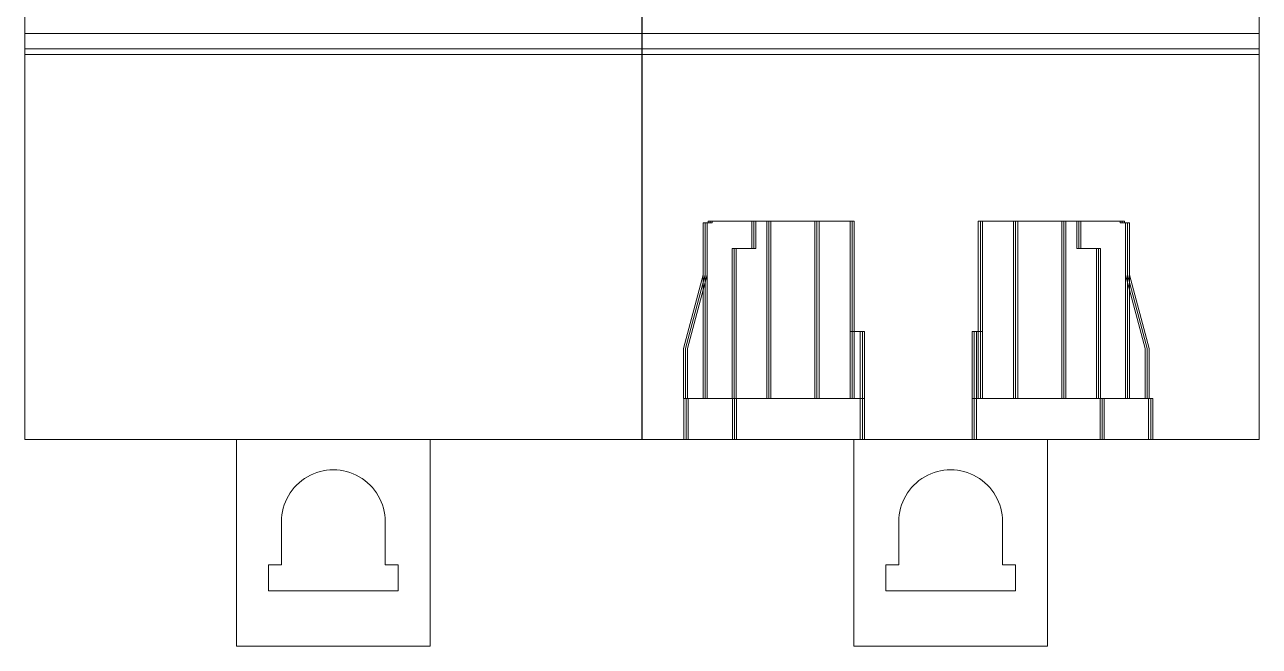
# Model space of a CAD drawing. Header units: millimetres. Extents: x 37984 to 70752, y 14140 to 37584.
# Drawn here: x 45921 to 45992.4, y 32567.7 to 32603.6 of the extents above; entities that cross this region are included whole.
import ezdxf

# ---------------------------------------------------------------- set-up
doc = ezdxf.new("R2010")
doc.units = ezdxf.units.MM
doc.set_wipeout_variables(frame=1)
doc.layers.add('000-PI-Oprema', color=30, linetype='Continuous', lineweight=5)

# ---------------------------------------------------------------- blocks, each defined once
blk = doc.blocks.new('F60-47290126')
at = {"layer": '000-PI-Oprema'}
for p, q in [((46629.981, 36073.604), (46629.981, 36071.104)), ((46629.981, 36073.604), (46629.981, 36073.604)), ((46635.981, 36071.104), (46635.981, 36073.604)), ((46635.981, 36073.604), (46635.981, 36073.604)), ((46629.231, 36071.104), (46629.231, 36069.604)), ((46629.981, 36071.104), (46629.231, 36071.104)), ((46629.231, 36071.104), (46629.231, 36071.104)), ((46629.981, 36071.104), (46629.981, 36071.104)), ((46636.731, 36071.104), (46635.981, 36071.104)), ((46635.981, 36071.104), (46635.981, 36071.104)), ((46636.731, 36069.604), (46636.731, 36071.104)), ((46636.731, 36071.104), (46636.731, 36071.104)), ((46629.231, 36069.604), (46636.731, 36069.604)), ((46629.231, 36069.604), (46629.231, 36069.604)), ((46636.731, 36069.604), (46636.731, 36069.604)), ((46627.381, 36066.404), (46638.581, 36066.404)), ((46627.381, 36066.404), (46627.381, 36066.404)), ((46638.581, 36066.404), (46638.581, 36066.404))]:
    blk.add_line(p, q, dxfattribs=at)
blk.add_arc((46632.981, 36073.604), 3, 0, 180.00002, dxfattribs=at)
blk.add_wipeout([(46615.131, 36167.854), (46650.831, 36167.854), (46650.831, 36078.354), (46615.131, 36078.354)]).dxf.layer = '000-PI-Oprema'
for p, q in [((46615.131, 36101.825), (46615.131, 36144.384)), ((46650.831, 36101.825), (46650.831, 36144.384)), ((46615.131, 36101.825), (46650.831, 36101.825)), ((46615.131, 36100.931), (46615.131, 36101.825)), ((46650.831, 36100.931), (46650.831, 36101.825)), ((46615.131, 36100.609), (46615.131, 36100.931)), ((46615.131, 36100.931), (46650.831, 36100.931)), ((46650.831, 36100.609), (46650.831, 36100.931)), ((46615.131, 36100.609), (46615.131, 36078.354)), ((46615.131, 36100.609), (46650.831, 36100.609)), ((46650.831, 36100.609), (46650.831, 36078.354)), ((46615.131, 36078.354), (46650.831, 36078.354)), ((46615.131, 36078.354), (46615.131, 36078.354)), ((46617.558, 36078.354), (46617.558, 36078.354)), ((46617.677, 36078.354), (46617.677, 36078.354)), ((46617.795, 36078.354), (46617.795, 36078.354)), ((46627.381, 36078.354), (46627.381, 36078.354)), ((46627.381, 36066.404), (46627.381, 36078.354)), ((46627.758, 36078.354), (46627.758, 36078.354)), ((46627.876, 36078.354), (46627.876, 36078.354)), ((46627.994, 36078.354), (46627.994, 36078.354)), ((46634.232, 36078.354), (46634.232, 36078.354)), ((46634.35, 36078.354), (46634.35, 36078.354)), ((46634.468, 36078.354), (46634.468, 36078.354)), ((46638.581, 36078.354), (46638.581, 36078.354)), ((46638.581, 36078.354), (46638.581, 36066.404)), ((46644.431, 36078.354), (46644.431, 36078.354)), ((46644.55, 36078.354), (46644.55, 36078.354)), ((46644.668, 36078.354), (46644.668, 36078.354)), ((46650.831, 36078.354), (46650.831, 36078.354))]:
    blk.add_line(p, q, dxfattribs=at)
blk = doc.blocks.new('Socomec I-60')
at = {"layer": '000-PI-Oprema'}
for p, q in [((14.85, -49.5), (14.85, -52)), ((14.85, -49.5), (14.85, -49.5)), ((20.85, -52), (20.85, -49.5)), ((20.85, -49.5), (20.85, -49.5)), ((14.1, -52), (14.1, -53.5)), ((14.85, -52), (14.1, -52)), ((14.1, -52), (14.1, -52)), ((14.85, -52), (14.85, -52)), ((21.6, -52), (20.85, -52)), ((20.85, -52), (20.85, -52)), ((21.6, -53.5), (21.6, -52)), ((21.6, -52), (21.6, -52)), ((14.1, -53.5), (21.6, -53.5)), ((14.1, -53.5), (14.1, -53.5)), ((21.6, -53.5), (21.6, -53.5)), ((12.25, -56.7), (23.45, -56.7)), ((12.25, -56.7), (12.25, -56.7)), ((23.45, -56.7), (23.45, -56.7))]:
    blk.add_line(p, q, dxfattribs=at)
blk.add_arc((17.85, -49.5), 3, 0, 180.00002, dxfattribs=at)
blk.add_wipeout([(0, 44.75), (35.7, 44.75), (35.7, -44.75), (0, -44.75)]).dxf.layer = '000-PI-Oprema'
for p, q in [((0, -21.28), (0, 21.28)), ((35.7, -21.28), (35.7, 21.28)), ((0, -21.28), (35.7, -21.28)), ((0, -22.173), (0, -21.28)), ((35.7, -22.173), (35.7, -21.28)), ((0, -22.496), (0, -22.173)), ((0, -22.173), (35.7, -22.173)), ((0, -22.496), (0, -44.75)), ((0, -22.496), (35.7, -22.496)), ((35.7, -22.496), (35.7, -22.173)), ((35.7, -22.496), (35.7, -44.75)), ((3.531, -32.236), (3.531, -32.236)), ((3.531, -32.236), (3.531, -42.386)), ((3.831, -32.236), (3.531, -32.236)), ((3.649, -32.236), (3.649, -32.236)), ((3.649, -32.236), (3.649, -42.386)), ((3.767, -32.236), (3.767, -32.236)), ((3.767, -32.236), (3.767, -42.386)), ((3.831, -32.136), (3.831, -32.136)), ((3.831, -32.136), (3.831, -32.236)), ((3.831, -32.136), (6.351, -32.136)), ((3.949, -32.236), (3.831, -32.236)), ((3.831, -32.236), (3.831, -32.236)), ((3.949, -32.136), (3.949, -32.136)), ((3.949, -32.136), (3.949, -32.236)), ((3.949, -32.236), (3.949, -32.236)), ((4.067, -32.236), (3.949, -32.236)), ((4.067, -32.136), (4.067, -32.136)), ((4.067, -32.136), (4.067, -32.236)), ((4.067, -32.236), (4.067, -32.236)), ((6.351, -32.136), (6.351, -32.136)), ((6.351, -33.716), (6.351, -32.136)), ((6.351, -32.136), (6.351, -32.136)), ((6.351, -32.136), (7.211, -32.136)), ((6.469, -32.136), (6.469, -32.136)), ((6.469, -33.716), (6.469, -32.136)), ((6.469, -32.136), (6.469, -32.136)), ((6.587, -32.136), (6.587, -32.136)), ((6.587, -33.716), (6.587, -32.136)), ((6.587, -32.136), (6.587, -32.136)), ((7.211, -32.136), (7.211, -32.136)), ((7.211, -42.386), (7.211, -32.136)), ((7.211, -32.136), (10.001, -32.136)), ((7.211, -32.136), (7.211, -32.136)), ((7.329, -32.136), (7.329, -32.136)), ((7.329, -42.386), (7.329, -32.136)), ((7.329, -32.136), (7.329, -32.136)), ((7.447, -32.136), (7.447, -32.136)), ((7.447, -42.386), (7.447, -32.136)), ((7.447, -32.136), (7.447, -32.136)), ((10.001, -42.386), (10.001, -32.136)), ((10.001, -32.136), (10.001, -32.136)), ((10.001, -32.136), (10.001, -32.136)), ((10.001, -32.136), (12.041, -32.136)), ((10.119, -42.386), (10.119, -32.136)), ((10.119, -32.136), (10.119, -32.136)), ((10.119, -32.136), (10.119, -32.136)), ((10.237, -42.386), (10.237, -32.136)), ((10.237, -32.136), (10.237, -32.136)), ((10.237, -32.136), (10.237, -32.136)), ((12.041, -32.136), (12.159, -32.136)), ((12.041, -42.386), (12.041, -32.136)), ((12.041, -32.136), (12.041, -32.136)), ((12.159, -42.386), (12.159, -32.136)), ((12.159, -32.136), (12.159, -32.136)), ((12.159, -32.136), (12.277, -32.136)), ((12.277, -42.386), (12.277, -32.136)), ((12.277, -32.136), (12.277, -32.136)), ((19.45, -42.386), (19.45, -32.136)), ((19.568, -32.136), (19.45, -32.136)), ((19.45, -32.136), (19.45, -32.136)), ((19.568, -42.386), (19.568, -32.136)), ((19.686, -32.136), (19.568, -32.136)), ((19.568, -32.136), (19.568, -32.136)), ((19.686, -42.386), (19.686, -32.136)), ((21.726, -32.136), (19.686, -32.136)), ((19.686, -32.136), (19.686, -32.136)), ((21.49, -42.386), (21.49, -32.136)), ((21.49, -32.136), (21.49, -32.136)), ((21.49, -32.136), (21.49, -32.136)), ((21.608, -42.386), (21.608, -32.136)), ((21.608, -32.136), (21.608, -32.136)), ((21.608, -32.136), (21.608, -32.136)), ((21.726, -42.386), (21.726, -32.136)), ((24.516, -32.136), (21.726, -32.136)), ((21.726, -32.136), (21.726, -32.136)), ((21.726, -32.136), (21.726, -32.136)), ((24.28, -42.386), (24.28, -32.136)), ((24.28, -32.136), (24.28, -32.136)), ((24.28, -32.136), (24.28, -32.136)), ((24.398, -42.386), (24.398, -32.136)), ((24.398, -32.136), (24.398, -32.136)), ((24.398, -32.136), (24.398, -32.136)), ((25.376, -32.136), (24.516, -32.136)), ((24.516, -42.386), (24.516, -32.136)), ((24.516, -32.136), (24.516, -32.136)), ((24.516, -32.136), (24.516, -32.136)), ((25.14, -33.716), (25.14, -32.136)), ((25.14, -32.136), (25.14, -32.136)), ((25.14, -32.136), (25.14, -32.136)), ((25.258, -33.716), (25.258, -32.136)), ((25.258, -32.136), (25.258, -32.136)), ((25.258, -32.136), (25.258, -32.136)), ((25.376, -33.716), (25.376, -32.136)), ((25.376, -32.136), (25.376, -32.136)), ((25.376, -32.136), (25.376, -32.136)), ((27.896, -32.136), (25.376, -32.136)), ((27.66, -32.136), (27.66, -32.236)), ((27.66, -32.136), (27.66, -32.136)), ((27.66, -32.236), (27.66, -32.236)), ((27.66, -32.236), (27.778, -32.236)), ((27.778, -32.136), (27.778, -32.236)), ((27.778, -32.136), (27.778, -32.136)), ((27.778, -32.236), (27.778, -32.236)), ((27.778, -32.236), (27.896, -32.236)), ((27.896, -32.136), (27.896, -32.236)), ((27.896, -32.136), (27.896, -32.136)), ((27.896, -32.236), (27.896, -32.236)), ((27.896, -32.236), (28.196, -32.236)), ((27.96, -32.236), (27.96, -42.386)), ((27.96, -32.236), (27.96, -32.236)), ((28.078, -32.236), (28.078, -42.386)), ((28.078, -32.236), (28.078, -32.236)), ((28.196, -32.236), (28.196, -42.386)), ((28.196, -32.236), (28.196, -32.236)), ((5.211, -33.716), (5.211, -33.716)), ((6.351, -33.716), (5.211, -33.716)), ((5.211, -33.716), (5.211, -33.716)), ((5.211, -33.716), (5.211, -42.386)), ((5.329, -33.716), (5.329, -33.716)), ((5.329, -33.716), (5.329, -33.716)), ((5.329, -33.716), (5.329, -42.386)), ((5.447, -33.716), (5.447, -33.716)), ((5.447, -33.716), (5.447, -33.716)), ((5.447, -33.716), (5.447, -42.386)), ((6.469, -33.716), (6.351, -33.716)), ((6.351, -33.716), (6.351, -33.716)), ((6.351, -33.716), (6.351, -33.716)), ((6.469, -33.716), (6.469, -33.716)), ((6.469, -33.716), (6.469, -33.716)), ((6.587, -33.716), (6.469, -33.716)), ((6.587, -33.716), (6.587, -33.716)), ((6.587, -33.716), (6.587, -33.716)), ((25.14, -33.716), (25.14, -33.716)), ((25.14, -33.716), (25.258, -33.716)), ((25.14, -33.716), (25.14, -33.716)), ((25.258, -33.716), (25.258, -33.716)), ((25.258, -33.716), (25.376, -33.716)), ((25.258, -33.716), (25.258, -33.716)), ((25.376, -33.716), (25.376, -33.716)), ((25.376, -33.716), (26.516, -33.716)), ((25.376, -33.716), (25.376, -33.716)), ((26.28, -33.716), (26.28, -33.716)), ((26.28, -33.716), (26.28, -33.716)), ((26.28, -33.716), (26.28, -42.386)), ((26.398, -33.716), (26.398, -33.716)), ((26.398, -33.716), (26.398, -33.716)), ((26.398, -33.716), (26.398, -42.386)), ((26.516, -33.716), (26.516, -33.716)), ((26.516, -33.716), (26.516, -33.716)), ((26.516, -33.716), (26.516, -42.386)), ((3.531, -35.231), (2.391, -39.486)), ((3.649, -35.231), (2.509, -39.486)), ((3.767, -35.231), (2.627, -39.486)), ((3.531, -35.231), (3.531, -35.231)), ((3.649, -35.231), (3.649, -35.231)), ((3.767, -35.231), (3.767, -35.231)), ((27.96, -35.231), (29.1, -39.486)), ((27.96, -35.231), (27.96, -35.231)), ((28.078, -35.231), (29.218, -39.486)), ((28.078, -35.231), (28.078, -35.231)), ((28.196, -35.231), (29.336, -39.486)), ((28.196, -35.231), (28.196, -35.231)), ((12.863, -38.51), (12.041, -38.51)), ((12.041, -38.51), (12.041, -38.51)), ((12.159, -38.51), (12.159, -38.51)), ((12.277, -38.51), (12.277, -38.51)), ((12.626, -38.51), (12.626, -42.386)), ((12.626, -38.51), (12.626, -38.51)), ((12.744, -38.51), (12.744, -42.386)), ((12.744, -38.51), (12.744, -38.51)), ((12.863, -38.51), (12.863, -42.386)), ((12.863, -38.51), (12.863, -38.51)), ((19.101, -38.51), (19.101, -38.51)), ((19.101, -38.51), (19.101, -42.386)), ((19.101, -38.51), (19.219, -38.51)), ((19.219, -38.51), (19.219, -38.51)), ((19.219, -38.51), (19.219, -42.386)), ((19.219, -38.51), (19.337, -38.51)), ((19.337, -38.51), (19.337, -38.51)), ((19.337, -38.51), (19.337, -42.386)), ((19.337, -38.51), (19.686, -38.51)), ((19.45, -38.51), (19.45, -38.51)), ((19.568, -38.51), (19.568, -38.51)), ((19.686, -38.51), (19.686, -38.51)), ((2.391, -39.486), (2.391, -39.486)), ((2.391, -39.486), (2.391, -42.386)), ((2.509, -39.486), (2.509, -39.486)), ((2.509, -39.486), (2.509, -42.386)), ((2.627, -39.486), (2.627, -39.486)), ((2.627, -39.486), (2.627, -42.386)), ((29.1, -39.486), (29.1, -39.486)), ((29.1, -39.486), (29.1, -42.386)), ((29.218, -39.486), (29.218, -39.486)), ((29.218, -39.486), (29.218, -42.386)), ((29.336, -39.486), (29.336, -39.486)), ((29.336, -39.486), (29.336, -42.386)), ((2.663, -42.386), (2.391, -42.386)), ((2.391, -42.386), (2.391, -42.386)), ((2.427, -42.386), (2.427, -42.386)), ((2.427, -44.75), (2.427, -42.386)), ((2.509, -42.386), (2.509, -42.386)), ((2.545, -42.386), (2.545, -42.386)), ((2.545, -42.386), (2.545, -42.386)), ((2.545, -42.386), (2.545, -42.386)), ((2.545, -44.75), (2.545, -42.386)), ((2.627, -42.386), (2.627, -42.386)), ((5.463, -42.386), (2.663, -42.386)), ((2.663, -42.386), (2.663, -42.386)), ((2.663, -42.386), (2.663, -42.386)), ((2.663, -42.386), (2.663, -42.386)), ((2.663, -44.75), (2.663, -42.386)), ((3.531, -42.386), (3.531, -42.386)), ((3.531, -42.386), (3.531, -42.386)), ((3.649, -42.386), (3.649, -42.386)), ((3.649, -42.386), (3.649, -42.386)), ((3.767, -42.386), (3.767, -42.386)), ((3.767, -42.386), (3.767, -42.386)), ((5.211, -42.386), (5.211, -42.386)), ((5.211, -42.386), (5.211, -42.386)), ((5.227, -42.386), (5.227, -44.75)), ((5.227, -42.386), (5.227, -44.75)), ((5.329, -42.386), (5.329, -42.386)), ((5.329, -42.386), (5.329, -42.386)), ((5.345, -42.386), (5.345, -44.75)), ((5.345, -42.386), (5.345, -44.75)), ((5.447, -42.386), (5.447, -42.386)), ((5.447, -42.386), (5.447, -42.386)), ((5.463, -42.386), (12.863, -42.386)), ((5.463, -42.386), (5.463, -44.75)), ((5.463, -42.386), (5.463, -44.75)), ((7.211, -42.386), (7.211, -42.386)), ((7.211, -42.386), (7.211, -42.386)), ((7.329, -42.386), (7.329, -42.386)), ((7.329, -42.386), (7.329, -42.386)), ((7.447, -42.386), (7.447, -42.386)), ((7.447, -42.386), (7.447, -42.386)), ((10.001, -42.386), (10.001, -42.386)), ((10.001, -42.386), (10.001, -42.386)), ((10.119, -42.386), (10.119, -42.386)), ((10.119, -42.386), (10.119, -42.386)), ((10.237, -42.386), (10.237, -42.386)), ((10.237, -42.386), (10.237, -42.386)), ((12.041, -42.386), (12.041, -42.386)), ((12.041, -42.386), (12.041, -42.386)), ((12.159, -42.386), (12.159, -42.386)), ((12.159, -42.386), (12.159, -42.386)), ((12.277, -42.386), (12.277, -42.386)), ((12.277, -42.386), (12.277, -42.386)), ((12.626, -42.386), (12.626, -44.75)), ((12.626, -42.386), (12.626, -42.386)), ((12.626, -42.386), (12.626, -42.386)), ((12.744, -42.386), (12.744, -44.75)), ((12.744, -42.386), (12.744, -42.386)), ((12.744, -42.386), (12.744, -42.386)), ((12.863, -42.386), (12.863, -42.386)), ((12.863, -42.386), (12.863, -44.75)), ((12.863, -42.386), (12.863, -42.386)), ((19.101, -42.386), (19.101, -44.75)), ((19.101, -42.386), (19.219, -42.386)), ((19.101, -42.386), (19.101, -42.386)), ((19.101, -42.386), (19.101, -42.386)), ((19.219, -42.386), (19.219, -44.75)), ((19.219, -42.386), (19.337, -42.386)), ((19.219, -42.386), (19.219, -42.386)), ((19.219, -42.386), (19.219, -42.386)), ((19.337, -42.386), (19.337, -44.75)), ((19.337, -42.386), (26.736, -42.386)), ((19.337, -42.386), (19.337, -42.386)), ((19.337, -42.386), (19.337, -42.386)), ((19.45, -42.386), (19.45, -42.386)), ((19.45, -42.386), (19.45, -42.386)), ((19.568, -42.386), (19.568, -42.386)), ((19.568, -42.386), (19.568, -42.386)), ((19.686, -42.386), (19.686, -42.386)), ((19.686, -42.386), (19.686, -42.386)), ((21.49, -42.386), (21.49, -42.386)), ((21.49, -42.386), (21.49, -42.386)), ((21.608, -42.386), (21.608, -42.386)), ((21.608, -42.386), (21.608, -42.386)), ((21.726, -42.386), (21.726, -42.386)), ((21.726, -42.386), (21.726, -42.386)), ((24.28, -42.386), (24.28, -42.386)), ((24.28, -42.386), (24.28, -42.386)), ((24.398, -42.386), (24.398, -42.386)), ((24.398, -42.386), (24.398, -42.386)), ((24.516, -42.386), (24.516, -42.386)), ((24.516, -42.386), (24.516, -42.386)), ((26.28, -42.386), (26.28, -42.386)), ((26.28, -42.386), (26.28, -42.386)), ((26.398, -42.386), (26.398, -42.386)), ((26.398, -42.386), (26.398, -42.386)), ((26.5, -42.386), (26.5, -44.75)), ((26.5, -42.386), (26.5, -44.75)), ((26.516, -42.386), (26.516, -42.386)), ((26.516, -42.386), (26.516, -42.386)), ((26.618, -42.386), (26.618, -44.75)), ((26.618, -42.386), (26.618, -44.75)), ((26.736, -42.386), (26.736, -44.75)), ((26.736, -42.386), (26.736, -44.75)), ((29.536, -42.386), (26.736, -42.386)), ((27.96, -42.386), (27.96, -42.386)), ((27.96, -42.386), (27.96, -42.386)), ((28.078, -42.386), (28.078, -42.386)), ((28.078, -42.386), (28.078, -42.386)), ((28.196, -42.386), (28.196, -42.386)), ((28.196, -42.386), (28.196, -42.386)), ((29.1, -42.386), (29.1, -42.386)), ((29.218, -42.386), (29.218, -42.386)), ((29.3, -44.75), (29.3, -42.386)), ((29.3, -42.386), (29.3, -42.386)), ((29.336, -42.386), (29.336, -42.386)), ((29.418, -44.75), (29.418, -42.386)), ((29.418, -42.386), (29.418, -42.386)), ((29.536, -44.75), (29.536, -42.386)), ((29.536, -42.386), (29.536, -42.386)), ((0, -44.75), (35.7, -44.75)), ((0, -44.75), (0, -44.75)), ((2.427, -44.75), (2.427, -44.75)), ((2.545, -44.75), (2.545, -44.75)), ((2.663, -44.75), (2.663, -44.75)), ((12.25, -44.75), (12.25, -44.75)), ((12.25, -56.7), (12.25, -44.75)), ((12.626, -44.75), (12.626, -44.75)), ((12.744, -44.75), (12.744, -44.75)), ((12.863, -44.75), (12.863, -44.75)), ((19.101, -44.75), (19.101, -44.75)), ((19.219, -44.75), (19.219, -44.75)), ((19.337, -44.75), (19.337, -44.75)), ((23.45, -44.75), (23.45, -44.75)), ((23.45, -44.75), (23.45, -56.7)), ((29.3, -44.75), (29.3, -44.75)), ((29.418, -44.75), (29.418, -44.75)), ((29.536, -44.75), (29.536, -44.75)), ((35.7, -44.75), (35.7, -44.75))]:
    blk.add_line(p, q, dxfattribs=at)

msp = doc.modelspace()

# ---------------------------------------------------------------- block references
msp.add_blockref('F60-47290126', (-694.09, -3498.701))

# ---------------------------------------------------------------- next in the draw order: block references
at = {"layer": '000-PI-Oprema'}
msp.add_blockref('Socomec I-60', (45956.742, 32624.404), dxfattribs=at)

doc.saveas('drawing.dxf')
